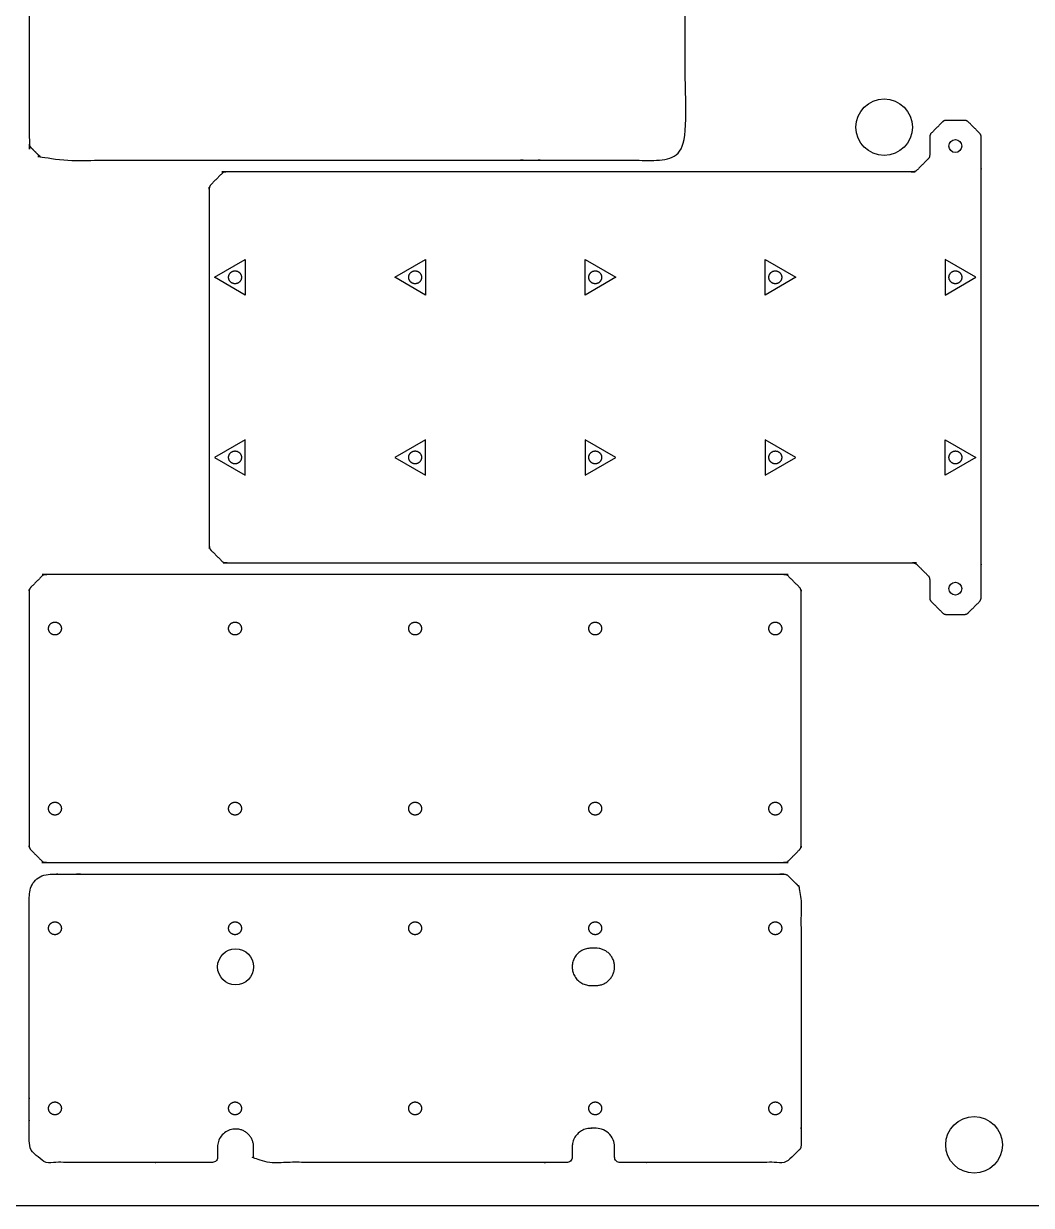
# Model space of a CAD drawing. Header units: millimetres. Extents: x -76 to 2440, y -6 to 1222.
# Drawn here: x 345 to 736.7, y 0 to 459.3 of the extents above; entities that cross this region are included whole.
import ezdxf

# ---------------------------------------------------------------- set-up
doc = ezdxf.new("R2010")
doc.units = ezdxf.units.MM
doc.header["$MEASUREMENT"] = 0
doc.layers.add('Default', color=18, linetype='Continuous', true_color=0x000000)

msp = doc.modelspace()

# ---------------------------------------------------------------- linework, layer by layer
at = {"layer": 'Default'}
for points in [[(0, 0), (2440, 0), (2440, 1220), (0, 1220)], [(419.2, 360.69), (431.13, 367.58), (431.13, 353.81)], [(489.2, 360.69), (501.13, 367.58), (501.13, 353.81)], [(575.1, 360.69), (563.18, 353.81), (563.18, 367.58)], [(645.1, 360.69), (633.18, 353.81), (633.18, 367.58)], [(715.1, 360.69), (703.18, 367.58), (703.18, 353.81)], [(419.2, 290.69), (431.13, 283.81), (431.13, 297.58)], [(489.2, 290.69), (501.13, 283.81), (501.13, 297.58)], [(575.1, 290.69), (563.18, 297.58), (563.18, 283.81)], [(645.1, 290.69), (633.18, 297.58), (633.18, 283.81)], [(715.1, 290.69), (703.18, 283.81), (703.18, 297.58)]]:
    msp.add_lwpolyline(points, close=True, dxfattribs=at)
for centre, radius in [((679.46, 419.03), 11), ((707.15, 411.69), 2.5), ((707.15, 239.69), 2.5), ((427.37, 92.69), 7), ((714.4, 23.51), 11)]:
    msp.add_circle(centre, radius, dxfattribs=at)
for points, weights, knots in [([(347.74, 411.21), (347.15, 411.79), (347.15, 412.62), (347.15, 506.19), (347.15, 599.77), (347.15, 600.59), (347.74, 601.18), (349.95, 603.39), (352.17, 605.61), (352.75, 606.19), (353.58, 606.19), (474.65, 606.19), (595.72, 606.19), (596.55, 606.19), (597.14, 605.61), (599.35, 603.39), (601.57, 601.18), (602.15, 600.59), (602.15, 599.77), (602.15, 506.19), (602.15, 412.62), (602.15, 411.79), (601.57, 411.21), (599.35, 408.99), (597.14, 406.78), (596.55, 406.19), (595.72, 406.19), (474.65, 406.19), (353.58, 406.19), (352.75, 406.19), (352.17, 406.78), (349.95, 408.99), (347.74, 411.21)], [1, 0.923879532511, 1, 1, 1, 0.923879532511, 1, 1, 1, 0.923879532511, 1, 1, 1, 0.923879532511, 1, 1, 1, 0.923879532511, 1, 1, 1, 0.923879532511, 1, 1, 1, 0.923879532511, 1, 1, 1, 0.923879532511, 1, 1, 1], [0, 0, 0, 1.570796, 1.570796, 71.936619, 71.936619, 73.507415, 73.507415, 79.770157, 79.770157, 81.340953, 81.340953, 285.690777, 285.690777, 287.261573, 287.261573, 293.524315, 293.524315, 295.095111, 295.095111, 365.460934, 365.460934, 367.03173, 367.03173, 373.294472, 373.294472, 374.865268, 374.865268, 579.215092, 579.215092, 580.785888, 580.785888, 587.04863, 587.04863, 587.04863]), ([(692.14, 249.11), (691.55, 249.69), (690.72, 249.69), (557.15, 249.69), (423.58, 249.69), (422.75, 249.69), (422.17, 250.28), (419.95, 252.49), (417.74, 254.71), (417.15, 255.29), (417.15, 256.12), (417.15, 325.69), (417.15, 395.27), (417.15, 396.09), (417.74, 396.68), (419.95, 398.89), (422.17, 401.11), (422.75, 401.69), (423.58, 401.69), (557.15, 401.69), (690.72, 401.69), (691.55, 401.69), (692.14, 402.28), (694.35, 404.49), (696.57, 406.71), (697.15, 407.29), (697.15, 408.12), (697.15, 411.69), (697.15, 415.27), (697.15, 416.09), (697.74, 416.68), (699.95, 418.89), (702.17, 421.11), (702.75, 421.69), (703.58, 421.69), (707.15, 421.69), (710.72, 421.69), (711.55, 421.69), (712.14, 421.11), (714.35, 418.89), (716.57, 416.68), (717.15, 416.09), (717.15, 415.27), (717.15, 408.48), (717.15, 401.69), (717.15, 325.69), (717.15, 249.69), (717.15, 242.91), (717.15, 236.12), (717.15, 235.29), (716.57, 234.71), (714.35, 232.49), (712.14, 230.28), (711.55, 229.69), (710.72, 229.69), (707.15, 229.69), (703.58, 229.69), (702.75, 229.69), (702.17, 230.28), (699.95, 232.49), (697.74, 234.71), (697.15, 235.29), (697.15, 236.12), (697.15, 239.69), (697.15, 243.27), (697.15, 244.09), (696.57, 244.68), (694.35, 246.89), (692.14, 249.11)], [1, 0.923879532511, 1, 1, 1, 0.923879532511, 1, 1, 1, 0.923879532511, 1, 1, 1, 0.923879532511, 1, 1, 1, 0.923879532511, 1, 1, 1, 0.923879532511, 1, 1, 1, 0.923879532511, 1, 1, 1, 0.923879532511, 1, 1, 1, 0.923879532511, 1, 1, 1, 0.923879532511, 1, 1, 1, 0.923879532511, 1, 1, 1, 1, 1, 1, 1, 0.923879532511, 1, 1, 1, 0.923879532511, 1, 1, 1, 0.923879532511, 1, 1, 1, 0.923879532511, 1, 1, 1, 0.923879532511, 1, 1, 1], [0, 0, 0, 1.570796, 1.570796, 268.713942, 268.713942, 270.284738, 270.284738, 276.54748, 276.54748, 278.118276, 278.118276, 417.261422, 417.261422, 418.832219, 418.832219, 425.09496, 425.09496, 426.665757, 426.665757, 693.808902, 693.808902, 695.379699, 695.379699, 701.64244, 701.64244, 703.213237, 703.213237, 710.356382, 710.356382, 711.927179, 711.927179, 718.18992, 718.18992, 719.760717, 719.760717, 726.903862, 726.903862, 728.474659, 728.474659, 734.737401, 734.737401, 736.308197, 736.308197, 749.87977, 749.87977, 901.87977, 901.87977, 915.451343, 915.451343, 917.022139, 917.022139, 923.284881, 923.284881, 924.855677, 924.855677, 931.998823, 931.998823, 933.569619, 933.569619, 939.832361, 939.832361, 941.403157, 941.403157, 948.546303, 948.546303, 950.117099, 950.117099, 956.379841, 956.379841, 956.379841]), ([(424.65, 360.69), (424.65, 358.19), (427.15, 358.19), (429.65, 358.19), (429.65, 360.69), (429.65, 363.19), (427.15, 363.19), (424.65, 363.19), (424.65, 360.69)], [1, 0.707106781187, 1, 0.707106781187, 1, 0.707106781187, 1, 0.707106781187, 1], [0, 0, 0, 4.08407, 4.08407, 8.168141, 8.168141, 12.252211, 12.252211, 16.336282, 16.336282, 16.336282]), ([(494.65, 360.69), (494.65, 358.19), (497.15, 358.19), (499.65, 358.19), (499.65, 360.69), (499.65, 363.19), (497.15, 363.19), (494.65, 363.19), (494.65, 360.69)], [1, 0.707106781187, 1, 0.707106781187, 1, 0.707106781187, 1, 0.707106781187, 1], [0, 0, 0, 4.08407, 4.08407, 8.168141, 8.168141, 12.252211, 12.252211, 16.336282, 16.336282, 16.336282]), ([(564.65, 360.69), (564.65, 358.19), (567.15, 358.19), (569.65, 358.19), (569.65, 360.69), (569.65, 363.19), (567.15, 363.19), (564.65, 363.19), (564.65, 360.69)], [1, 0.707106781187, 1, 0.707106781187, 1, 0.707106781187, 1, 0.707106781187, 1], [0, 0, 0, 4.08407, 4.08407, 8.168141, 8.168141, 12.252211, 12.252211, 16.336282, 16.336282, 16.336282]), ([(634.65, 360.69), (634.65, 358.19), (637.15, 358.19), (639.65, 358.19), (639.65, 360.69), (639.65, 363.19), (637.15, 363.19), (634.65, 363.19), (634.65, 360.69)], [1, 0.707106781187, 1, 0.707106781187, 1, 0.707106781187, 1, 0.707106781187, 1], [0, 0, 0, 4.08407, 4.08407, 8.168141, 8.168141, 12.252211, 12.252211, 16.336282, 16.336282, 16.336282]), ([(709.65, 360.69), (709.65, 363.19), (707.15, 363.19), (704.65, 363.19), (704.65, 360.69), (704.65, 358.19), (707.15, 358.19), (709.65, 358.19), (709.65, 360.69)], [1, 0.707106781187, 1, 0.707106781187, 1, 0.707106781187, 1, 0.707106781187, 1], [0, 0, 0, 4.08407, 4.08407, 8.168141, 8.168141, 12.252211, 12.252211, 16.336282, 16.336282, 16.336282]), ([(424.65, 290.69), (424.65, 288.19), (427.15, 288.19), (429.65, 288.19), (429.65, 290.69), (429.65, 293.19), (427.15, 293.19), (424.65, 293.19), (424.65, 290.69)], [1, 0.707106781187, 1, 0.707106781187, 1, 0.707106781187, 1, 0.707106781187, 1], [0, 0, 0, 4.08407, 4.08407, 8.168141, 8.168141, 12.252211, 12.252211, 16.336282, 16.336282, 16.336282]), ([(494.65, 290.69), (494.65, 288.19), (497.15, 288.19), (499.65, 288.19), (499.65, 290.69), (499.65, 293.19), (497.15, 293.19), (494.65, 293.19), (494.65, 290.69)], [1, 0.707106781187, 1, 0.707106781187, 1, 0.707106781187, 1, 0.707106781187, 1], [0, 0, 0, 4.08407, 4.08407, 8.168141, 8.168141, 12.252211, 12.252211, 16.336282, 16.336282, 16.336282]), ([(564.65, 290.69), (564.65, 288.19), (567.15, 288.19), (569.65, 288.19), (569.65, 290.69), (569.65, 293.19), (567.15, 293.19), (564.65, 293.19), (564.65, 290.69)], [1, 0.707106781187, 1, 0.707106781187, 1, 0.707106781187, 1, 0.707106781187, 1], [0, 0, 0, 4.08407, 4.08407, 8.168141, 8.168141, 12.252211, 12.252211, 16.336282, 16.336282, 16.336282]), ([(634.65, 290.69), (634.65, 288.19), (637.15, 288.19), (639.65, 288.19), (639.65, 290.69), (639.65, 293.19), (637.15, 293.19), (634.65, 293.19), (634.65, 290.69)], [1, 0.707106781187, 1, 0.707106781187, 1, 0.707106781187, 1, 0.707106781187, 1], [0, 0, 0, 4.08407, 4.08407, 8.168141, 8.168141, 12.252211, 12.252211, 16.336282, 16.336282, 16.336282]), ([(709.65, 290.69), (709.65, 293.19), (707.15, 293.19), (704.65, 293.19), (704.65, 290.69), (704.65, 288.19), (707.15, 288.19), (709.65, 288.19), (709.65, 290.69)], [1, 0.707106781187, 1, 0.707106781187, 1, 0.707106781187, 1, 0.707106781187, 1], [0, 0, 0, 4.08407, 4.08407, 8.168141, 8.168141, 12.252211, 12.252211, 16.336282, 16.336282, 16.336282]), ([(347.74, 138.21), (347.15, 138.79), (347.15, 139.62), (347.15, 189.19), (347.15, 238.77), (347.15, 239.59), (347.74, 240.18), (349.95, 242.39), (352.17, 244.61), (352.75, 245.19), (353.58, 245.19), (497.15, 245.19), (640.72, 245.19), (641.55, 245.19), (642.14, 244.61), (644.35, 242.39), (646.57, 240.18), (647.15, 239.59), (647.15, 238.77), (647.15, 189.19), (647.15, 139.62), (647.15, 138.79), (646.57, 138.21), (644.35, 135.99), (642.14, 133.78), (641.55, 133.19), (640.72, 133.19), (497.15, 133.19), (353.58, 133.19), (352.75, 133.19), (352.17, 133.78), (349.95, 135.99), (347.74, 138.21)], [1, 0.923879532511, 1, 1, 1, 0.923879532511, 1, 1, 1, 0.923879532511, 1, 1, 1, 0.923879532511, 1, 1, 1, 0.923879532511, 1, 1, 1, 0.923879532511, 1, 1, 1, 0.923879532511, 1, 1, 1, 0.923879532511, 1, 1, 1], [0, 0, 0, 1.570796, 1.570796, 100.713942, 100.713942, 102.284738, 102.284738, 108.54748, 108.54748, 110.118276, 110.118276, 397.261422, 397.261422, 398.832219, 398.832219, 405.09496, 405.09496, 406.665757, 406.665757, 505.808902, 505.808902, 507.379699, 507.379699, 513.64244, 513.64244, 515.213237, 515.213237, 802.356382, 802.356382, 803.927179, 803.927179, 810.18992, 810.18992, 810.18992]), ([(354.65, 224.19), (354.65, 221.69), (357.15, 221.69), (359.65, 221.69), (359.65, 224.19), (359.65, 226.69), (357.15, 226.69), (354.65, 226.69), (354.65, 224.19)], [1, 0.707106781187, 1, 0.707106781187, 1, 0.707106781187, 1, 0.707106781187, 1], [0, 0, 0, 4.08407, 4.08407, 8.168141, 8.168141, 12.252211, 12.252211, 16.336282, 16.336282, 16.336282]), ([(424.65, 224.19), (424.65, 221.69), (427.15, 221.69), (429.65, 221.69), (429.65, 224.19), (429.65, 226.69), (427.15, 226.69), (424.65, 226.69), (424.65, 224.19)], [1, 0.707106781187, 1, 0.707106781187, 1, 0.707106781187, 1, 0.707106781187, 1], [0, 0, 0, 4.08407, 4.08407, 8.168141, 8.168141, 12.252211, 12.252211, 16.336282, 16.336282, 16.336282]), ([(494.65, 224.19), (494.65, 221.69), (497.15, 221.69), (499.65, 221.69), (499.65, 224.19), (499.65, 226.69), (497.15, 226.69), (494.65, 226.69), (494.65, 224.19)], [1, 0.707106781187, 1, 0.707106781187, 1, 0.707106781187, 1, 0.707106781187, 1], [0, 0, 0, 4.08407, 4.08407, 8.168141, 8.168141, 12.252211, 12.252211, 16.336282, 16.336282, 16.336282]), ([(564.65, 224.19), (564.65, 221.69), (567.15, 221.69), (569.65, 221.69), (569.65, 224.19), (569.65, 226.69), (567.15, 226.69), (564.65, 226.69), (564.65, 224.19)], [1, 0.707106781187, 1, 0.707106781187, 1, 0.707106781187, 1, 0.707106781187, 1], [0, 0, 0, 4.08407, 4.08407, 8.168141, 8.168141, 12.252211, 12.252211, 16.336282, 16.336282, 16.336282]), ([(634.65, 224.19), (634.65, 221.69), (637.15, 221.69), (639.65, 221.69), (639.65, 224.19), (639.65, 226.69), (637.15, 226.69), (634.65, 226.69), (634.65, 224.19)], [1, 0.707106781187, 1, 0.707106781187, 1, 0.707106781187, 1, 0.707106781187, 1], [0, 0, 0, 4.08407, 4.08407, 8.168141, 8.168141, 12.252211, 12.252211, 16.336282, 16.336282, 16.336282]), ([(354.65, 154.19), (354.65, 151.69), (357.15, 151.69), (359.65, 151.69), (359.65, 154.19), (359.65, 156.69), (357.15, 156.69), (354.65, 156.69), (354.65, 154.19)], [1, 0.707106781187, 1, 0.707106781187, 1, 0.707106781187, 1, 0.707106781187, 1], [0, 0, 0, 4.08407, 4.08407, 8.168141, 8.168141, 12.252211, 12.252211, 16.336282, 16.336282, 16.336282]), ([(424.65, 154.19), (424.65, 151.69), (427.15, 151.69), (429.65, 151.69), (429.65, 154.19), (429.65, 156.69), (427.15, 156.69), (424.65, 156.69), (424.65, 154.19)], [1, 0.707106781187, 1, 0.707106781187, 1, 0.707106781187, 1, 0.707106781187, 1], [0, 0, 0, 4.08407, 4.08407, 8.168141, 8.168141, 12.252211, 12.252211, 16.336282, 16.336282, 16.336282]), ([(494.65, 154.19), (494.65, 151.69), (497.15, 151.69), (499.65, 151.69), (499.65, 154.19), (499.65, 156.69), (497.15, 156.69), (494.65, 156.69), (494.65, 154.19)], [1, 0.707106781187, 1, 0.707106781187, 1, 0.707106781187, 1, 0.707106781187, 1], [0, 0, 0, 4.08407, 4.08407, 8.168141, 8.168141, 12.252211, 12.252211, 16.336282, 16.336282, 16.336282]), ([(564.65, 154.19), (564.65, 151.69), (567.15, 151.69), (569.65, 151.69), (569.65, 154.19), (569.65, 156.69), (567.15, 156.69), (564.65, 156.69), (564.65, 154.19)], [1, 0.707106781187, 1, 0.707106781187, 1, 0.707106781187, 1, 0.707106781187, 1], [0, 0, 0, 4.08407, 4.08407, 8.168141, 8.168141, 12.252211, 12.252211, 16.336282, 16.336282, 16.336282]), ([(634.65, 154.19), (634.65, 151.69), (637.15, 151.69), (639.65, 151.69), (639.65, 154.19), (639.65, 156.69), (637.15, 156.69), (634.65, 156.69), (634.65, 154.19)], [1, 0.707106781187, 1, 0.707106781187, 1, 0.707106781187, 1, 0.707106781187, 1], [0, 0, 0, 4.08407, 4.08407, 8.168141, 8.168141, 12.252211, 12.252211, 16.336282, 16.336282, 16.336282]), ([(567.52, 29.94), (574.61, 29.86), (574.69, 22.77), (574.69, 20.73), (574.69, 18.69), (574.69, 16.69), (576.69, 16.69), (608.71, 16.69), (640.72, 16.69), (641.55, 16.69), (642.14, 17.28), (644.35, 19.49), (646.57, 21.71), (647.15, 22.29), (647.15, 23.12), (647.15, 72.69), (647.15, 122.27), (647.15, 123.09), (646.57, 123.68), (644.35, 125.89), (642.14, 128.11), (641.55, 128.69), (640.72, 128.69), (497.15, 128.69), (353.58, 128.69), (352.75, 128.69), (352.17, 128.11), (349.95, 125.89), (347.74, 123.68), (347.15, 123.09), (347.15, 122.27), (347.15, 72.69), (347.15, 23.12), (347.15, 22.29), (347.74, 21.71), (349.95, 19.49), (352.17, 17.28), (352.75, 16.69), (353.58, 16.69), (385.97, 16.69), (418.37, 16.69), (420.37, 16.69), (420.37, 18.69), (420.37, 20.69), (420.37, 22.69), (420.37, 29.69), (427.37, 29.69), (434.37, 29.69), (434.37, 22.69), (434.37, 20.69), (434.37, 18.69), (434.37, 16.69), (436.37, 16.69), (496.28, 16.69), (556.19, 16.69), (558.19, 16.69), (558.19, 18.69), (558.19, 20.73), (558.19, 22.77), (558.27, 29.86), (565.36, 29.94), (566.44, 29.94), (567.52, 29.94)], [0.995459421642, 0.711647352961, 0.99545943481, 0.99545943481, 0.99545943481, 0.703908981129, 0.99545943481, 0.99545943481, 0.99545943481, 0.919684597266, 0.99545943481, 0.99545943481, 0.99545943481, 0.919684597266, 0.99545943481, 0.99545943481, 0.99545943481, 0.919684597266, 0.99545943481, 0.99545943481, 0.99545943481, 0.919684597266, 0.99545943481, 0.99545943481, 0.99545943481, 0.919684597266, 0.99545943481, 0.99545943481, 0.99545943481, 0.919684597266, 0.99545943481, 0.99545943481, 0.99545943481, 0.919684597266, 0.99545943481, 0.99545943481, 0.99545943481, 0.919684597266, 0.99545943481, 0.99545943481, 0.99545943481, 0.70389611675, 0.99545943481, 0.99545943481, 0.99545943481, 0.70389611675, 0.99545943481, 0.70389611675, 0.99545943481, 0.99545943481, 0.99545943481, 0.70389611675, 0.99545943481, 0.99545943481, 0.99545943481, 0.703908981319, 0.99545943481, 0.99545943481, 0.99545943481, 0.71164743935, 0.995459468364, 0.995459468364, 0.995459468364], [12.252723, 12.252723, 12.252723, 15.38013, 15.38013, 19.460486, 19.460486, 22.602005, 22.602005, 86.637865, 86.637865, 88.208661, 88.208661, 94.471403, 94.471403, 96.042199, 96.042199, 195.185345, 195.185345, 196.756141, 196.756141, 203.018883, 203.018883, 204.589679, 204.589679, 491.732825, 491.732825, 493.303622, 493.303622, 499.566363, 499.566363, 501.13716, 501.13716, 600.280305, 600.280305, 601.851102, 601.851102, 608.113843, 608.113843, 609.68464, 609.68464, 674.470426, 674.470426, 677.612019, 677.612019, 681.612019, 681.612019, 685.53901, 685.53901, 689.466, 689.466, 693.466, 693.466, 696.607593, 696.607593, 816.429239, 816.429239, 819.570758, 819.570758, 823.651114, 823.651114, 828.342225, 828.342225, 830.502792, 830.502792, 830.502792]), ([(354.65, 107.69), (354.65, 105.19), (357.15, 105.19), (359.65, 105.19), (359.65, 107.69), (359.65, 110.19), (357.15, 110.19), (354.65, 110.19), (354.65, 107.69)], [1, 0.707106781187, 1, 0.707106781187, 1, 0.707106781187, 1, 0.707106781187, 1], [0, 0, 0, 4.08407, 4.08407, 8.168141, 8.168141, 12.252211, 12.252211, 16.336282, 16.336282, 16.336282]), ([(424.65, 107.69), (424.65, 105.19), (427.15, 105.19), (429.65, 105.19), (429.65, 107.69), (429.65, 110.19), (427.15, 110.19), (424.65, 110.19), (424.65, 107.69)], [1, 0.707106781187, 1, 0.707106781187, 1, 0.707106781187, 1, 0.707106781187, 1], [0, 0, 0, 4.08407, 4.08407, 8.168141, 8.168141, 12.252211, 12.252211, 16.336282, 16.336282, 16.336282]), ([(494.65, 107.69), (494.65, 105.19), (497.15, 105.19), (499.65, 105.19), (499.65, 107.69), (499.65, 110.19), (497.15, 110.19), (494.65, 110.19), (494.65, 107.69)], [1, 0.707106781187, 1, 0.707106781187, 1, 0.707106781187, 1, 0.707106781187, 1], [0, 0, 0, 4.08407, 4.08407, 8.168141, 8.168141, 12.252211, 12.252211, 16.336282, 16.336282, 16.336282]), ([(564.65, 107.69), (564.65, 105.19), (567.15, 105.19), (569.65, 105.19), (569.65, 107.69), (569.65, 110.19), (567.15, 110.19), (564.65, 110.19), (564.65, 107.69)], [1, 0.707106781187, 1, 0.707106781187, 1, 0.707106781187, 1, 0.707106781187, 1], [0, 0, 0, 4.08407, 4.08407, 8.168141, 8.168141, 12.252211, 12.252211, 16.336282, 16.336282, 16.336282]), ([(634.65, 107.69), (634.65, 105.19), (637.15, 105.19), (639.65, 105.19), (639.65, 107.69), (639.65, 110.19), (637.15, 110.19), (634.65, 110.19), (634.65, 107.69)], [1, 0.707106781187, 1, 0.707106781187, 1, 0.707106781187, 1, 0.707106781187, 1], [0, 0, 0, 4.08407, 4.08407, 8.168141, 8.168141, 12.252211, 12.252211, 16.336282, 16.336282, 16.336282]), ([(565.44, 85.44), (558.19, 85.44), (558.19, 92.69), (558.19, 99.94), (565.44, 99.94), (566.44, 99.94), (567.44, 99.94), (574.69, 99.94), (574.69, 92.69), (574.69, 85.44), (567.44, 85.44), (566.44, 85.44), (565.44, 85.44)], [1, 0.707106781187, 1, 0.707106781187, 1, 1, 1, 0.707106781187, 1, 0.707106781187, 1, 1, 1], [0, 0, 0, 3.801903, 3.801903, 7.603807, 7.603807, 11.906681, 11.906681, 14.441283, 14.441283, 16.975885, 16.975885, 21.27876, 21.27876, 21.27876]), ([(354.65, 37.69), (354.65, 35.19), (357.15, 35.19), (359.65, 35.19), (359.65, 37.69), (359.65, 40.19), (357.15, 40.19), (354.65, 40.19), (354.65, 37.69)], [1, 0.707106781187, 1, 0.707106781187, 1, 0.707106781187, 1, 0.707106781187, 1], [0, 0, 0, 4.08407, 4.08407, 8.168141, 8.168141, 12.252211, 12.252211, 16.336282, 16.336282, 16.336282]), ([(424.65, 37.69), (424.65, 35.19), (427.15, 35.19), (429.65, 35.19), (429.65, 37.69), (429.65, 40.19), (427.15, 40.19), (424.65, 40.19), (424.65, 37.69)], [1, 0.707106781187, 1, 0.707106781187, 1, 0.707106781187, 1, 0.707106781187, 1], [0, 0, 0, 4.08407, 4.08407, 8.168141, 8.168141, 12.252211, 12.252211, 16.336282, 16.336282, 16.336282]), ([(494.65, 37.69), (494.65, 35.19), (497.15, 35.19), (499.65, 35.19), (499.65, 37.69), (499.65, 40.19), (497.15, 40.19), (494.65, 40.19), (494.65, 37.69)], [1, 0.707106781187, 1, 0.707106781187, 1, 0.707106781187, 1, 0.707106781187, 1], [0, 0, 0, 4.08407, 4.08407, 8.168141, 8.168141, 12.252211, 12.252211, 16.336282, 16.336282, 16.336282]), ([(564.65, 37.69), (564.65, 35.19), (567.15, 35.19), (569.65, 35.19), (569.65, 37.69), (569.65, 40.19), (567.15, 40.19), (564.65, 40.19), (564.65, 37.69)], [1, 0.707106781187, 1, 0.707106781187, 1, 0.707106781187, 1, 0.707106781187, 1], [0, 0, 0, 4.08407, 4.08407, 8.168141, 8.168141, 12.252211, 12.252211, 16.336282, 16.336282, 16.336282]), ([(634.65, 37.69), (634.65, 35.19), (637.15, 35.19), (639.65, 35.19), (639.65, 37.69), (639.65, 40.19), (637.15, 40.19), (634.65, 40.19), (634.65, 37.69)], [1, 0.707106781187, 1, 0.707106781187, 1, 0.707106781187, 1, 0.707106781187, 1], [0, 0, 0, 4.08407, 4.08407, 8.168141, 8.168141, 12.252211, 12.252211, 16.336282, 16.336282, 16.336282])]:
    msp.add_rational_spline(points, weights, degree=2, knots=knots, dxfattribs=at)

doc.saveas('drawing.dxf')
